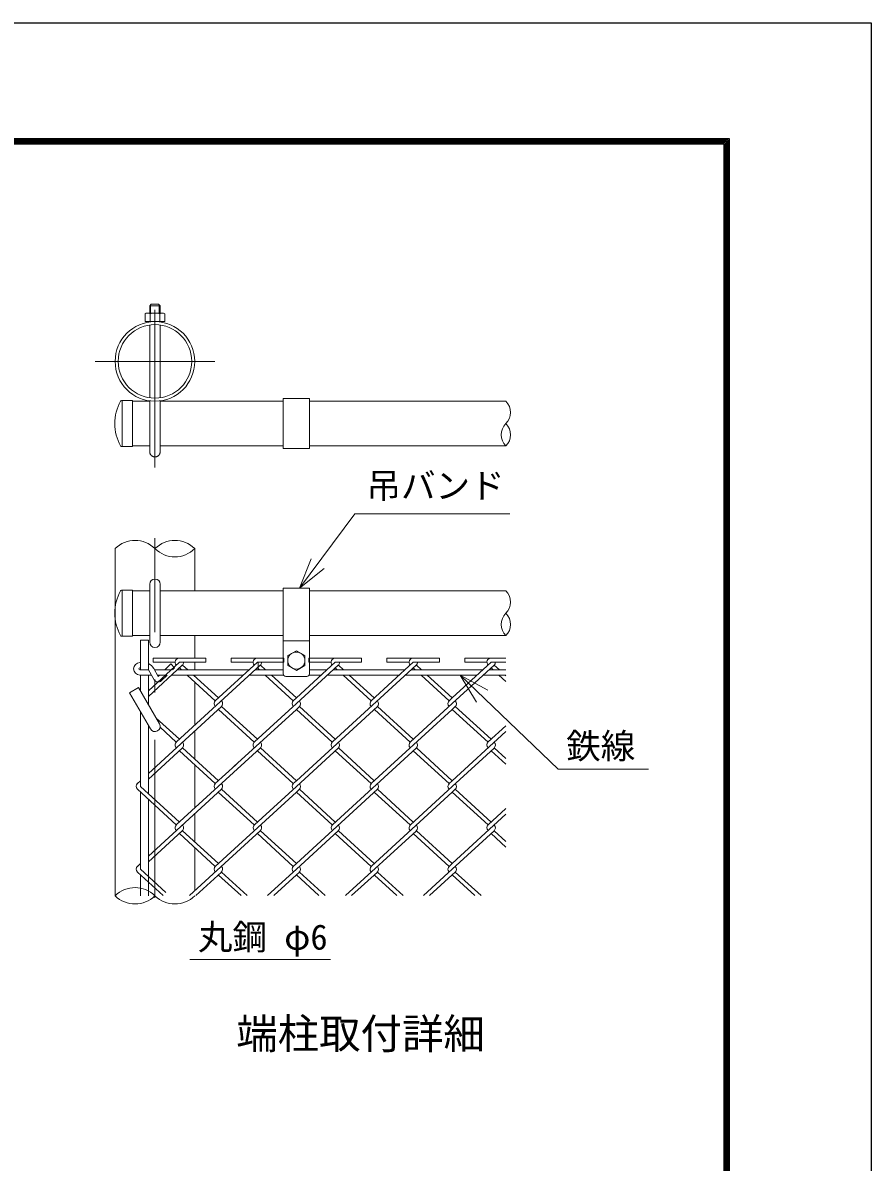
# Model space of a CAD drawing. Units: millimetres, scale not verified. Extents: x -4210 to 4210, y -2971 to 2972.
# Drawn here: x 2599 to 4210, y 807 to 2972 of the extents above; entities that cross this region are included whole.
import ezdxf
from ezdxf.enums import TextEntityAlignment as Align

# ---------------------------------------------------------------- set-up
doc = ezdxf.new("R2010")
doc.units = ezdxf.units.MM
doc.header["$LTSCALE"] = 10
doc.linetypes.add('USER2', pattern=[50.5, 30, -9, 2.5, -9])
doc.linetypes.add('USER3', pattern=[12.6, 8.4, -4.2])
for name, color, linetype, lineweight in [('0-4_D-STR-DIM', 7, 'Continuous', 13), ('0-A_D-STR-TXT', 7, 'Continuous', 13), ('0-C_D-TTL', 7, 'Continuous', 25), ('0-D_3', 3, 'Continuous', 13), ('0-E_26', 2, 'USER2', 13), ('0-F_1', 1, 'Continuous', 9), ('1-0_27', 7, 'Continuous', 13), ('1-1_28', 7, 'Continuous', 13), ('1-3_11', 59, 'Continuous', 9)]:
    doc.layers.add(name, color=color, linetype=linetype, lineweight=lineweight)
doc.layers.add('1-5_24', color=7, linetype='Continuous')
doc.styles.add('ＭＳ ゴシック', font='')
doc.styles.get('ＭＳ ゴシック').set_extended_font_data('MS Gothic')

msp = doc.modelspace()

# ---------------------------------------------------------------- linework, layer by layer
at = {"layer": '0-4_D-STR-DIM'}
for centre, start, end in [((2812.09, 1934.56), 45.18146, 134.81854), ((2887.71, 1934.56), 45.18146, 134.81854), ((2887.71, 2010.67), 225.18146, 314.81854)]:
    msp.add_arc(centre, 53.65, start, end, dxfattribs=at)
at = {"layer": '0-C_D-TTL', "color": 2}
msp.add_lwpolyline([(-4189.68, 2971.89), (4210.32, 2971.89), (4210.32, -2968.11), (-4189.68, -2968.11)], close=True, dxfattribs=at)
at = {"layer": '0-C_D-TTL'}
for points in [[(-3919.68, 2751.89), (3940.32, 2751.89), (3940.32, -2748.11), (-3919.68, -2748.11)], [(-3917.18, 2749.39), (3937.82, 2749.39), (3937.82, -2745.61), (-3917.18, -2745.61)], [(-3914.68, 2746.89), (3935.32, 2746.89), (3935.32, -2743.11), (-3914.68, -2743.11)], [(-3912.18, 2744.39), (3932.82, 2744.39), (3932.82, -2740.61), (-3912.18, -2740.61)], [(-3909.68, 2741.89), (3930.32, 2741.89), (3930.32, -2738.11), (-3909.68, -2738.11)]]:
    msp.add_lwpolyline(points, close=True, dxfattribs=at)
at = {"layer": '0-D_3'}
for p, q in [((2839.9, 2420.33), (2839.9, 2433.9)), ((2841.65, 2420.33), (2841.65, 2435.65)), ((2842.9, 2436.9), (2856.9, 2436.9)), ((2859.9, 2433.9), (2856.9, 2436.9)), ((2858.15, 2420.33), (2858.15, 2435.65)), ((2859.9, 2420.33), (2859.9, 2433.9)), ((2831.15, 2404.08), (2831.15, 2418.58)), ((2831.15, 2404.08), (2868.65, 2404.08)), ((2835.1, 2420.33), (2864.01, 2420.33)), ((2839.9, 2403.42), (2839.9, 2404.08)), ((2840.53, 2418.58), (2840.53, 2404.08)), ((2859.28, 2418.58), (2859.28, 2404.08)), ((2859.9, 2403.42), (2859.9, 2404.08)), ((2868.65, 2404.08), (2868.65, 2418.58)), ((2839.9, 2259.3), (2839.9, 2397.61)), ((2859.9, 2259.3), (2859.9, 2397.61)), ((2839.9, 2156.9), (2839.9, 2253.5)), ((2859.9, 2156.9), (2859.9, 2253.5)), ((3093.44, 2257.83), (3093.44, 2162.83)), ((3143.44, 2257.83), (3093.44, 2257.83)), ((3143.44, 2257.83), (3143.44, 2162.83)), ((3143.44, 2162.83), (3093.44, 2162.83)), ((2839.9, 1794.95), (2839.9, 1904.95)), ((2859.9, 1794.95), (2859.9, 1904.95)), ((3093.44, 1897.45), (3093.44, 1734.95)), ((3143.44, 1897.45), (3093.44, 1897.45)), ((3143.44, 1897.45), (3143.44, 1734.95)), ((2822.4, 1779.95), (2822.4, 1798.7)), ((2822.4, 1798.7), (2837.4, 1798.7)), ((2837.4, 1779.95), (2837.4, 1798.7)), ((3143.44, 1797.45), (3093.44, 1797.45)), ((2822.4, 1742.45), (2822.4, 1781.72)), ((2837.4, 1742.45), (2837.4, 1782.42)), ((3102.19, 1769.3), (3118.44, 1778.7)), ((3118.44, 1778.7), (3134.69, 1769.3)), ((2821.15, 1756.2), (2822.4, 1756.2)), ((3102.19, 1769.3), (3102.19, 1750.59)), ((3134.69, 1769.3), (3134.69, 1750.59)), ((2821.15, 1746.2), (2822.4, 1746.2)), ((2821.15, 1742.45), (2837.4, 1742.45)), ((2821.15, 1732.45), (2843.15, 1732.45)), ((2822.4, 1702.58), (2822.4, 1732.45)), ((2837.4, 1742.45), (2848.23, 1723.62)), ((2837.4, 1676.6), (2837.4, 1732.45)), ((2848.94, 1742.45), (2880.72, 1742.45)), ((2854.69, 1732.45), (2869.81, 1732.45)), ((2861.93, 1721.73), (2872.9, 1732.45)), ((2868.82, 1742.45), (2880.14, 1753.5)), ((2881.65, 1732.45), (2929.45, 1732.45)), ((2892.56, 1742.45), (2925.53, 1742.45)), ((2925.53, 1742.45), (3028.74, 1742.45)), ((2925.53, 1732.45), (3017.83, 1732.45)), ((3029.67, 1732.45), (3094.11, 1732.45)), ((3040.58, 1742.45), (3093.44, 1742.45)), ((3142.77, 1732.45), (3165.85, 1732.45)), ((3143.44, 1742.45), (3176.76, 1742.45)), ((3177.69, 1732.45), (3313.87, 1732.45)), ((3188.6, 1742.45), (3324.78, 1742.45)), ((3325.71, 1732.45), (3387.09, 1732.45)), ((3325.71, 1732.45), (3461.89, 1732.45)), ((3336.62, 1742.45), (3387.09, 1742.45)), ((3336.62, 1742.45), (3472.8, 1742.45)), ((3473.73, 1732.45), (3516.57, 1732.45)), ((3484.64, 1742.45), (3516.57, 1742.45)), ((3138.44, 1729.95), (3098.44, 1729.95)), ((2801.42, 1698.92), (2818.74, 1708.92)), ((2801.42, 1698.92), (2841.24, 1629.95)), ((2818.74, 1708.92), (2858.56, 1639.95)), ((2822.4, 1520.82), (2822.4, 1662.58)), ((2837.4, 1507.07), (2837.4, 1636.6)), ((2822.4, 1363.48), (2822.4, 1509.97)), ((2837.4, 1313.04), (2837.4, 1496.22)), ((2822.4, 1313.04), (2822.4, 1352.63))]:
    msp.add_line(p, q, dxfattribs=at)
for points in [[(2842.9, 2436.9), (2839.9, 2433.9), (2859.9, 2433.9)], [(2847.52, 1744.91), (2856.09, 1730.01), (2858.59, 1732.45)], [(2883.13, 1742.45), (2887.13, 1746.35), (2880.14, 1753.5)], [(3102.19, 1750.59), (3118.44, 1741.2), (3134.69, 1750.59)]]:
    msp.add_lwpolyline(points, dxfattribs=at)
msp.add_circle((3118.44, 1759.95), 16.23, dxfattribs=at)
for centre, radius, start, end in [((2835.84, 2413.34), 7.04, 48.21899, 131.78101), ((2849.9, 2394.35), 25.99, 68.85295, 111.14705), ((2863.96, 2413.18), 7.15, 49.0514, 130.9486), ((2849.9, 1904.95), 10, 0, 180), ((2849.9, 1794.95), 10, 180, 0), ((2821.15, 1744.32), 11.88, 90, 270), ((2828.01, 1733.7), 22.5, 29.90854, 65.34129), ((2821.15, 1744.32), 1.88, 90, 270), ((3098.44, 1734.95), 5, 180, 270), ((3138.44, 1734.95), 5, 270, 0), ((2855.81, 1727.99), 8.75, 209.90854, 314.33561), ((2849.9, 1634.95), 10, 210, 30)]:
    msp.add_arc(centre, radius, start, end, dxfattribs=at)
at = {"layer": '0-D_3', "linetype": 'USER3'}
msp.add_arc((2849.9, 2156.9), 10, 180, 0, dxfattribs=at)
at = {"layer": '0-E_26'}
for p, q in [((2849.9, 2126.59), (2849.9, 2459.93)), ((2963.34, 2328.46), (2736.46, 2328.46)), ((2849.9, 1309.11), (2849.9, 1992.45))]:
    msp.add_line(p, q, dxfattribs=at)
at = {"layer": '0-F_1'}
for p, q in [((2786.57, 2254.08), (2807.4, 2254.08)), ((2787.4, 2254.08), (2787.4, 2166.58)), ((2807.4, 2254.08), (2807.4, 2166.58)), ((2839.9, 2252.83), (2807.4, 2252.83)), ((3093.44, 2252.83), (2859.9, 2252.83)), ((3516.57, 2252.83), (3143.44, 2252.83)), ((2786.57, 2166.58), (2807.4, 2166.58)), ((2839.9, 2167.83), (2807.4, 2167.83)), ((3093.44, 2167.83), (2859.9, 2167.83)), ((3516.57, 2167.83), (3143.44, 2167.83)), ((2774.28, 1972.62), (2774.28, 1313.04)), ((2925.53, 1892.45), (2925.53, 1972.62)), ((2786.57, 1893.7), (2807.4, 1893.7)), ((2787.4, 1893.7), (2787.4, 1806.2)), ((2807.4, 1893.7), (2807.4, 1806.2)), ((2839.9, 1892.45), (2807.4, 1892.45)), ((3093.44, 1892.45), (2859.9, 1892.45)), ((3516.57, 1892.45), (3143.44, 1892.45)), ((2786.57, 1806.2), (2807.4, 1806.2)), ((2839.9, 1807.45), (2807.4, 1807.45)), ((3093.44, 1807.45), (2859.9, 1807.45)), ((2925.53, 1764.82), (2925.53, 1807.45)), ((3516.57, 1807.45), (3143.44, 1807.45)), ((2925.53, 1742.45), (2925.53, 1756.82)), ((3046.04, 1742.45), (3046.04, 1756.82)), ((2925.53, 1730.14), (2925.53, 1732.45)), ((2925.53, 1637.01), (2925.53, 1719.29)), ((2925.53, 1572.8), (2925.53, 1626.16)), ((2925.53, 1479.68), (2925.53, 1561.95)), ((2925.53, 1415.47), (2925.53, 1468.83)), ((2925.53, 1322.34), (2925.53, 1404.62))]:
    msp.add_line(p, q, dxfattribs=at)
for radius in [75.62, 69.88]:
    msp.add_circle((2849.9, 2328.46), radius, dxfattribs=at)
for centre, radius, start, end in [((2862.96, 2210.33), 89.31, 151.52136, 208.47864), ((2786.57, 2251.58), 2.5, 90, 147.70173), ((2786.57, 2169.08), 2.5, 212.29827, 270), ((2862.96, 1849.95), 89.31, 151.52136, 208.47864), ((2786.57, 1891.2), 2.5, 90, 147.70173), ((2786.57, 1808.7), 2.5, 212.29827, 270)]:
    msp.add_arc(centre, radius, start, end, dxfattribs=at)
at = {"layer": '1-0_27'}
for centre, radius, start, end in [((3495.18, 2231.58), 30.15, 315.18146, 44.81854), ((3537.95, 2189.08), 30.15, 135.18146, 224.81854), ((3495.18, 2189.08), 30.15, 315.18146, 44.81854), ((3495.18, 1871.2), 30.15, 315.18146, 44.81854), ((3537.95, 1828.7), 30.15, 135.18146, 224.81854), ((3495.18, 1828.7), 30.15, 315.18146, 44.81854), ((2812.09, 1274.99), 53.65, 45.18146, 134.81854), ((2812.09, 1351.09), 53.65, 225.18146, 314.81854), ((2887.71, 1351.09), 53.65, 225.18146, 314.81854)]:
    msp.add_arc(centre, radius, start, end, dxfattribs=at)
at = {"layer": '1-1_28', "lineweight": 9}
for p, q in [((3124.54, 1897.45), (3146.64, 1953.23)), ((3124.54, 1897.45), (3171.57, 1934.7)), ((3429.52, 1732.45), (3482.05, 1703.46)), ((3429.52, 1732.45), (3460.52, 1681.07))]:
    msp.add_line(p, q, dxfattribs=at)
at = {"layer": '1-1_28'}
msp.add_line((2915.87, 1192.08), (3183.63, 1192.08), dxfattribs=at)
at = {"layer": '1-1_28', "lineweight": 9}
for points in [[(3124.54, 1897.45), (3229.76, 2039.04), (3523.74, 2039.04)], [(3429.52, 1732.45), (3615.7, 1553.33), (3787.33, 1553.33)]]:
    msp.add_lwpolyline(points, dxfattribs=at)
at = {"layer": '1-3_11'}
for p, q in [((2837.4, 1702.75), (2896.41, 1756.82)), ((2846.41, 1756.82), (2846.41, 1764.82)), ((2896.41, 1764.82), (2846.41, 1764.82)), ((2888.41, 1756.82), (2846.41, 1756.82)), ((2896.41, 1764.82), (2946.41, 1764.82)), ((2896.41, 1756.82), (2946.41, 1756.82)), ((2946.41, 1756.82), (2946.41, 1764.82)), ((2964.5, 1683.58), (3044.43, 1756.82)), ((2994.43, 1756.82), (2994.43, 1764.82)), ((3044.43, 1764.82), (2994.43, 1764.82)), ((3036.43, 1756.82), (2994.43, 1756.82)), ((3044.43, 1764.82), (3094.43, 1764.82)), ((3044.43, 1756.82), (3094.43, 1756.82)), ((3094.43, 1756.82), (3094.43, 1764.82)), ((3118.44, 1689), (3192.45, 1756.82)), ((3142.45, 1756.82), (3142.45, 1764.82)), ((3192.45, 1764.82), (3142.45, 1764.82)), ((3184.45, 1756.82), (3142.45, 1756.82)), ((3192.45, 1764.82), (3242.45, 1764.82)), ((3192.45, 1756.82), (3242.45, 1756.82)), ((3242.45, 1756.82), (3242.45, 1764.82)), ((3260.54, 1683.58), (3340.47, 1756.82)), ((3290.47, 1756.82), (3290.47, 1764.82)), ((3340.47, 1764.82), (3290.47, 1764.82)), ((3332.47, 1756.82), (3290.47, 1756.82)), ((3340.47, 1764.82), (3390.47, 1764.82)), ((3340.47, 1756.82), (3390.47, 1756.82)), ((3390.47, 1756.82), (3390.47, 1764.82)), ((3414.48, 1689), (3488.48, 1756.82)), ((3438.48, 1756.82), (3438.48, 1764.82)), ((3488.48, 1764.82), (3438.48, 1764.82)), ((3480.48, 1756.82), (3438.48, 1756.82)), ((3488.48, 1764.82), (3516.57, 1764.82)), ((3488.48, 1756.82), (3516.57, 1756.82)), ((2837.4, 1691.9), (2901.81, 1750.92)), ((2891.01, 1605.38), (3049.83, 1750.92)), ((2896.39, 1745.99), (2900.25, 1742.45)), ((2902.31, 1751.41), (2912.1, 1742.45)), ((2911.17, 1732.45), (2964.54, 1683.54)), ((2923.01, 1732.45), (2970.42, 1689)), ((3044.41, 1745.99), (3048.27, 1742.45)), ((3050.33, 1751.41), (3060.11, 1742.45)), ((3059.19, 1732.45), (3112.56, 1683.54)), ((3071.03, 1732.45), (3118.44, 1689)), ((3118.44, 1678.15), (3197.85, 1750.92)), ((3187.04, 1605.38), (3345.87, 1750.92)), ((3192.42, 1745.99), (3196.29, 1742.45)), ((3198.35, 1751.41), (3208.13, 1742.45)), ((3207.21, 1732.45), (3260.58, 1683.54)), ((3219.05, 1732.45), (3266.46, 1689)), ((3340.44, 1745.99), (3344.31, 1742.45)), ((3346.36, 1751.41), (3356.15, 1742.45)), ((3355.22, 1732.45), (3408.6, 1683.54)), ((3367.07, 1732.45), (3414.48, 1689)), ((3414.48, 1678.15), (3493.89, 1750.92)), ((3488.46, 1745.99), (3492.33, 1742.45)), ((3494.38, 1751.41), (3504.17, 1742.45)), ((3503.24, 1732.45), (3516.57, 1720.24)), ((3515.08, 1732.45), (3516.57, 1731.09)), ((3112.52, 1683.58), (3118.44, 1689)), ((3408.55, 1683.58), (3414.48, 1689)), ((2837.4, 1545.41), (2976.34, 1672.73)), ((2976.29, 1672.77), (3044.43, 1610.33)), ((3000, 1558.77), (3118.44, 1667.3)), ((3039.02, 1605.38), (3118.44, 1678.15)), ((3118.44, 1667.3), (3124.36, 1672.73)), ((3118.44, 1531.67), (3272.38, 1672.73)), ((3118.44, 1667.3), (3186.53, 1604.91)), ((3124.34, 1672.75), (3192.45, 1610.33)), ((3260.54, 1526.24), (3414.48, 1667.3)), ((3272.33, 1672.77), (3340.47, 1610.33)), ((3335.06, 1605.38), (3414.48, 1678.15)), ((3414.48, 1667.3), (3420.4, 1672.73)), ((3414.48, 1667.3), (3482.56, 1604.91)), ((3420.37, 1672.75), (3488.48, 1610.33)), ((2852.34, 1650.71), (2896.41, 1610.33)), ((2970.89, 1666.87), (3038.53, 1604.89)), ((3266.93, 1666.87), (3334.59, 1604.87)), ((2859.73, 1633.1), (2890.49, 1604.91)), ((3414.48, 1531.67), (3516.57, 1625.22)), ((3483.08, 1605.38), (3516.57, 1636.07)), ((2902.33, 1604.91), (2901.81, 1605.38)), ((3050.35, 1604.91), (3049.83, 1605.38)), ((2837.4, 1534.56), (2901.81, 1593.59)), ((2891.01, 1593.59), (2890.49, 1594.06)), ((2890.49, 1447.57), (3049.83, 1593.59)), ((2896.41, 1588.63), (2964.52, 1526.22)), ((2902.33, 1594.06), (2970.42, 1531.67)), ((3039.02, 1593.59), (3038.51, 1594.06)), ((3044.43, 1588.63), (3112.52, 1526.24)), ((3050.35, 1594.06), (3118.44, 1531.67)), ((3118.44, 1520.82), (3197.85, 1593.59)), ((3187.04, 1448.05), (3345.87, 1593.59)), ((3192.45, 1588.63), (3260.56, 1526.22)), ((3198.37, 1594.06), (3266.46, 1531.67)), ((3340.47, 1588.63), (3408.55, 1526.24)), ((3346.39, 1594.06), (3414.48, 1531.67)), ((3414.48, 1520.82), (3493.89, 1593.59)), ((3488.48, 1588.63), (3516.57, 1562.9)), ((3494.41, 1594.06), (3516.57, 1573.75)), ((2964.5, 1526.24), (3003.39, 1561.88)), ((2816.48, 1526.24), (2822.4, 1531.67)), ((2822.4, 1520.82), (2896.41, 1453)), ((3039.02, 1448.05), (3118.44, 1520.82)), ((3112.52, 1526.24), (3118.44, 1531.67)), ((3335.06, 1448.05), (3414.48, 1520.82)), ((3408.55, 1526.24), (3414.48, 1531.67)), ((2816.48, 1515.39), (2890.49, 1447.57)), ((2837.4, 1388.08), (2976.34, 1515.39)), ((2964.48, 1368.88), (3118.44, 1509.97)), ((2970.89, 1509.53), (3038.53, 1447.55)), ((2976.29, 1515.43), (3044.43, 1453)), ((3118.44, 1509.97), (3124.36, 1515.39)), ((3118.44, 1374.33), (3272.38, 1515.39)), ((3118.44, 1509.97), (3186.53, 1447.57)), ((3124.34, 1515.41), (3192.45, 1453)), ((3261.05, 1369.38), (3414.48, 1509.97)), ((3266.93, 1509.53), (3334.57, 1447.55)), ((3272.33, 1515.43), (3340.47, 1453)), ((3414.48, 1509.97), (3420.4, 1515.39)), ((3414.48, 1509.97), (3482.56, 1447.57)), ((3420.37, 1515.41), (3488.48, 1453)), ((3483.08, 1448.05), (3516.57, 1478.73)), ((3414.48, 1374.33), (3516.57, 1467.88)), ((2837.4, 1377.23), (2901.81, 1436.25)), ((2891.01, 1436.25), (2890.49, 1436.72)), ((2896.41, 1431.3), (2964.54, 1368.86)), ((2902.33, 1447.57), (2901.81, 1448.05)), ((2902.33, 1436.72), (2970.42, 1374.33)), ((2915.63, 1313.28), (3049.83, 1436.25)), ((3044.43, 1431.3), (3112.54, 1368.88)), ((3050.35, 1436.72), (3118.44, 1374.33)), ((3118.44, 1363.48), (3197.85, 1436.25)), ((3192.45, 1431.3), (3260.56, 1368.88)), ((3198.37, 1436.72), (3266.46, 1374.33)), ((3211.67, 1313.28), (3346.38, 1436.72)), ((3340.47, 1431.3), (3408.55, 1368.91)), ((3346.39, 1436.72), (3414.48, 1374.33)), ((3414.48, 1363.48), (3493.89, 1436.25)), ((3488.48, 1431.3), (3516.57, 1405.56)), ((3494.41, 1436.72), (3516.57, 1416.42)), ((2816.48, 1368.91), (2822.4, 1374.33)), ((3112.52, 1368.91), (3118.44, 1374.33)), ((3408.55, 1368.91), (3414.48, 1374.33)), ((2816.48, 1358.05), (2865.34, 1313.28)), ((2822.4, 1363.48), (2870.75, 1319.18)), ((2927.48, 1313.28), (2976.34, 1358.05)), ((2970.89, 1352.2), (3013.36, 1313.28)), ((2976.29, 1358.1), (3025.2, 1313.28)), ((3063.65, 1313.28), (3118.44, 1363.48)), ((3118.44, 1352.63), (3124.36, 1358.05)), ((3124.34, 1358.08), (3173.22, 1313.28)), ((3223.51, 1313.28), (3272.38, 1358.05)), ((3266.93, 1352.2), (3309.4, 1313.28)), ((3272.33, 1358.1), (3321.24, 1313.28)), ((3359.69, 1313.28), (3414.48, 1363.48)), ((3371.53, 1313.28), (3414.48, 1352.63)), ((3414.48, 1352.63), (3420.4, 1358.05)), ((3414.48, 1352.63), (3457.42, 1313.28)), ((3420.37, 1358.08), (3469.26, 1313.28))]:
    msp.add_line(p, q, dxfattribs=at)
msp.add_lwpolyline([(3075.49, 1313.28), (3118.44, 1352.63), (3161.38, 1313.28)], dxfattribs=at)
for centre, start, end in [((2896.41, 1756.82), 90, 222.5), ((2896.41, 1756.82), 312.5, 0), ((3044.43, 1756.82), 90, 222.5), ((3044.43, 1756.82), 312.5, 0), ((3192.45, 1756.82), 90, 222.5), ((3192.45, 1756.82), 312.5, 0), ((3340.47, 1756.82), 90, 222.5), ((3340.47, 1756.82), 312.5, 0), ((3488.48, 1756.82), 90, 222.5), ((3488.48, 1756.82), 312.5, 0), ((2970.42, 1678.15), 132.5, 222.5), ((2970.42, 1678.15), 132.5, 222.5), ((2970.42, 1678.15), 312.5, 42.5), ((2970.42, 1678.15), 312.5, 42.5), ((3118.44, 1678.15), 132.5, 222.5), ((3118.44, 1678.15), 312.5, 42.5), ((3266.46, 1678.15), 132.5, 222.5), ((3266.46, 1678.15), 132.5, 222.5), ((3266.46, 1678.15), 312.5, 42.5), ((3266.46, 1678.15), 312.5, 42.5), ((3414.48, 1678.15), 132.5, 222.5), ((3414.48, 1678.15), 312.5, 42.5), ((2896.41, 1599.48), 132.5, 227.5), ((2896.41, 1599.48), 312.5, 47.5), ((3044.43, 1599.48), 132.5, 227.5), ((3044.43, 1599.48), 312.5, 47.5), ((3192.45, 1599.48), 132.5, 222.5), ((3192.45, 1599.48), 312.5, 42.5), ((3340.47, 1599.48), 132.5, 222.5), ((3340.47, 1599.48), 312.5, 42.5), ((3488.48, 1599.48), 132.5, 222.5), ((3488.48, 1599.48), 312.5, 42.5), ((2822.4, 1520.82), 132.5, 222.5), ((2970.42, 1520.82), 132.5, 222.5), ((2970.42, 1520.82), 132.5, 222.5), ((2970.42, 1520.82), 312.5, 42.5), ((2970.42, 1520.82), 312.5, 42.5), ((3118.44, 1520.82), 132.5, 222.5), ((3118.44, 1520.82), 312.5, 42.5), ((3266.46, 1520.82), 132.5, 222.5), ((3266.46, 1520.82), 132.5, 222.5), ((3266.46, 1520.82), 312.5, 42.5), ((3266.46, 1520.82), 312.5, 42.5), ((3414.48, 1520.82), 132.5, 222.5), ((3414.48, 1520.82), 312.5, 42.5), ((2896.41, 1442.15), 132.5, 227.5), ((2896.41, 1442.15), 312.5, 47.5), ((3044.43, 1442.15), 132.5, 222.5), ((3044.43, 1442.15), 312.5, 42.5), ((3192.45, 1442.15), 132.5, 222.5), ((3192.45, 1442.15), 312.5, 42.5), ((3340.47, 1442.15), 132.5, 222.5), ((3340.47, 1442.15), 312.5, 42.5), ((3488.48, 1442.15), 132.5, 222.5), ((3488.48, 1442.15), 312.5, 42.5), ((2822.4, 1363.48), 132.5, 222.5), ((2970.42, 1363.48), 132.5, 222.5), ((2970.42, 1363.48), 132.5, 222.5), ((2970.42, 1363.48), 312.5, 42.5), ((2970.42, 1363.48), 312.5, 42.5), ((3118.44, 1363.48), 132.5, 222.5), ((3118.44, 1363.48), 312.5, 42.5), ((3266.46, 1363.48), 132.5, 222.5), ((3266.46, 1363.48), 132.5, 222.5), ((3266.46, 1363.48), 312.5, 42.5), ((3266.46, 1363.48), 312.5, 42.5), ((3414.48, 1363.48), 132.5, 222.5), ((3414.48, 1363.48), 312.5, 42.5)]:
    msp.add_arc(centre, 8, start, end, dxfattribs=at)

# ---------------------------------------------------------------- texts
at = {"layer": '0-A_D-STR-TXT', "style": 'ＭＳ ゴシック'}
for s, p in [('吊バンド', (3251.63, 2053.8)), ('鉄線', (3630.99, 1559.1)), ('丸鋼 φ6', (2931.51, 1196.11))]:
    msp.add_text(s, height=48.09, dxfattribs=at).set_placement(p, align=Align.BOTTOM_LEFT)
at = {"layer": '1-5_24', "style": 'ＭＳ ゴシック'}
msp.add_text('端柱取付詳細', height=57.7, dxfattribs=at).set_placement((3004.31, 1004.78), align=Align.BOTTOM_LEFT)

doc.saveas('drawing.dxf')
